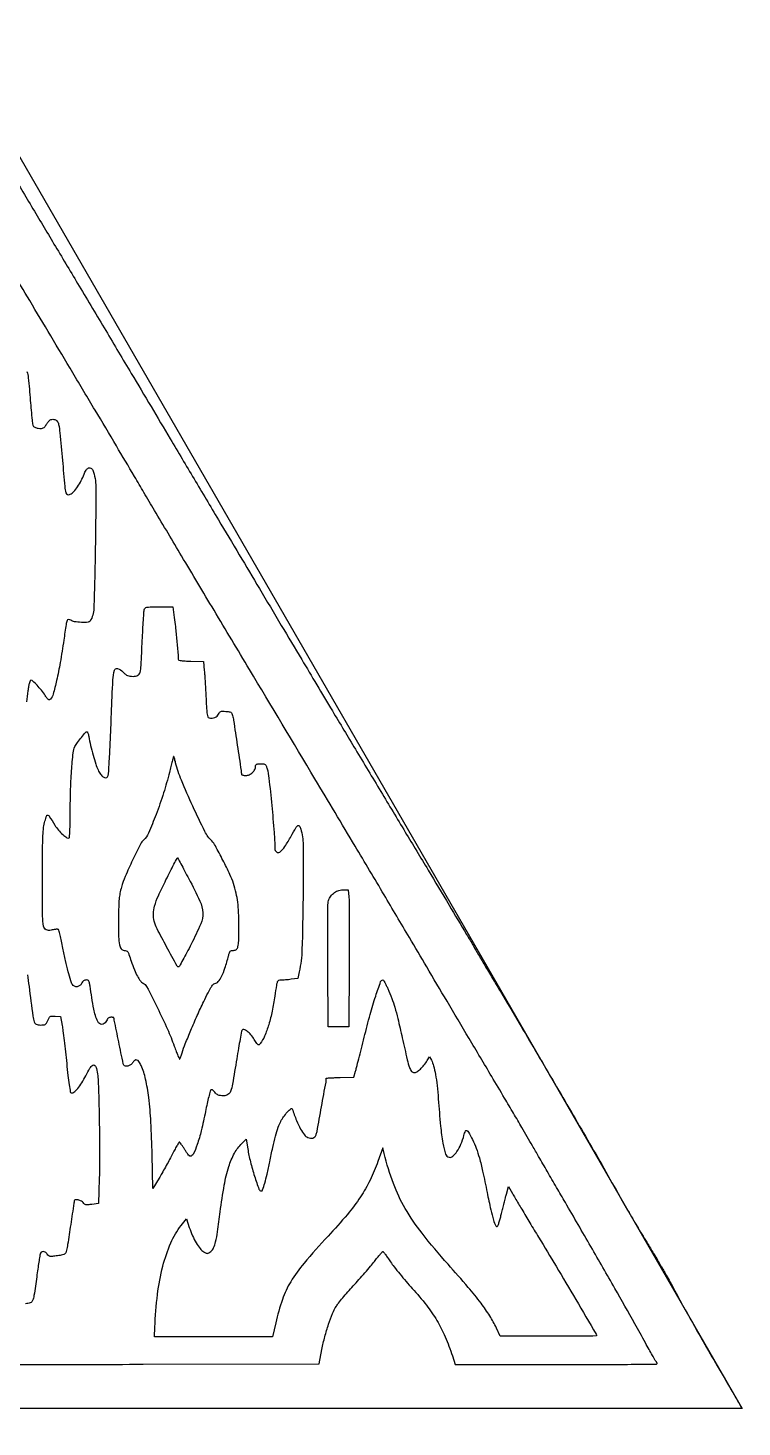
# Model space of a CAD drawing. Header units: millimetres. Extents: x 7 to 202, y 10 to 284.
# Drawn here: x 127.35 to 147.5, y 56.5 to 96 of the extents above; entities that cross this region are included whole.
import ezdxf

# ---------------------------------------------------------------- set-up
doc = ezdxf.new("R2010")
doc.units = ezdxf.units.MM
doc.layers.add('CUT', color=1, linetype='Continuous')
doc.layers.add('ENGRAVE', color=7, linetype='Continuous')

msp = doc.modelspace()

# ---------------------------------------------------------------- linework, layer by layer
at = {"layer": 'CUT'}
msp.add_lwpolyline([(102.5, 57.029), (125, 96), (147.5, 57.029)], close=True, dxfattribs=at)
at = {"layer": 'ENGRAVE', "extrusion": (0, 0, -1)}
for points in [[(-109.109, 57.034, 0.000001), (-102.507, 57.039, 0.413999)], [(-124.957, 92.351, -0.000004), (-124.605, 91.766, -0.000121)], [(-126.844, 91.978, -0.000228), (-127.489, 90.897, -0.000241), (-128.123, 89.835, 0.000168), (-128.793, 88.715, 0.000118), (-129.545, 87.455, 0.000119), (-130.264, 86.249, 0.000252), (-130.821, 85.313, -0.000073), (-131.365, 84.4, -0.000039), (-132.036, 83.271, -0.000039), (-132.722, 82.118, -0.000061), (-133.313, 81.127, 0.000005), (-133.882, 80.172, 0.000004), (-134.499, 79.135, 0.000004), (-135.075, 78.17, 0.000009), (-135.498, 77.459, -0.000662), (-135.941, 76.718, -0.000222), (-136.589, 75.638, -0.000221), (-137.307, 74.443, -0.000252), (-137.995, 73.3, 0.000367), (-138.642, 72.227, 0.000474), (-139.233, 71.24, 0.000359), (-139.728, 70.411, 0.004174), (-139.919, 70.086, -0.002371), (-140.064, 69.837, -0.000953), (-140.264, 69.497, -0.000943), (-140.48, 69.133, -0.001194), (-140.682, 68.796, 0.00282), (-141.211, 67.908, 0.000557), (-142.149, 66.309, 0.000517), (-143.083, 64.71, 0.003467), (-143.541, 63.911, -0.000712), (-144.005, 63.092, -0.002409), (-144.311, 62.559, -0.003301), (-144.567, 62.124, -0.002639), (-144.848, 61.66, 0.002671), (-145.025, 61.369, 0.0024), (-145.204, 61.066, 0.002405), (-145.362, 60.792, 0.00757), (-145.465, 60.606, -0.003094), (-145.746, 60.086, -0.002481), (-146.055, 59.529, -0.002227), (-146.403, 58.917, -0.001544), (-146.802, 58.227, 0.000051), (-147.021, 57.85, 0.000072), (-147.217, 57.513, 0.000042), (-147.382, 57.229, 0.000965), (-147.43, 57.147), (-147.498, 57.029), (-124.999, 57.029, 0.000068), (-116.372, 57.03, 0.000114)], [(-122.927, 91.745, 0.000045), (-124.837, 94.927, 0.050799)], [(-125.493, 91.496, -0.000037), (-124.973, 92.359, -0.518533)], [(-126.351, 58.274, -0.002986), (-127.489, 58.268, -0.000221), (-130.6, 58.273), (-135.564, 58.282), (-135.645, 58.695, 0.015835), (-135.727, 59.052, 0.016049), (-135.831, 59.402, 0.016842), (-135.944, 59.706, 0.042755), (-136.052, 59.915, 0.028561), (-136.112, 60, 0.005531), (-136.232, 60.147, 0.005866), (-136.376, 60.315, 0.005389), (-136.528, 60.484, -0.004403), (-136.688, 60.663, -0.003501), (-136.859, 60.858, -0.00354), (-137.014, 61.042, -0.008872), (-137.124, 61.178, 0.004629), (-137.209, 61.286, 0.007326), (-137.284, 61.377, 0.002577), (-137.35, 61.453, 0.231538), (-137.364, 61.459, 0.219738), (-137.377, 61.452, 0.002546), (-137.436, 61.372, 0.007165), (-137.504, 61.278, 0.004545), (-137.581, 61.166, -0.017222), (-137.684, 61.023, -0.006104), (-137.842, 60.825, -0.00605), (-138.02, 60.611, -0.007083), (-138.195, 60.414, 0.018937), (-138.594, 59.939, 0.031326), (-138.889, 59.507, 0.03241), (-139.12, 59.052, 0.022147), (-139.326, 58.509), (-139.407, 58.264), (-142.255, 58.264, -0.000956), (-143.347, 58.266, -0.001594), (-144.266, 58.272, -0.000103), (-145.091, 58.281, -0.411109), (-145.103, 58.293, -0.082622), (-145.101, 58.306, -0.034937), (-145.093, 58.323, -0.033357), (-145.083, 58.341, -0.03719), (-145.071, 58.356, 0.058075), (-145.05, 58.384, 0.001346), (-144.97, 58.525, 0.002975), (-144.878, 58.691, 0.002011), (-144.774, 58.881, -0.005214), (-144.479, 59.416, -0.000915), (-143.911, 60.415, -0.000981), (-143.234, 61.595, -0.000833), (-142.515, 62.84, 0.000076), (-142.267, 63.266, 0.000063), (-142.003, 63.721, 0.000063), (-141.761, 64.14, 0.000169), (-141.588, 64.438, -0.000562), (-141.288, 64.956, -0.001163), (-141.052, 65.359, -0.001045), (-140.799, 65.788, -0.000371), (-140.436, 66.399, 0.000253), (-139.796, 67.475, 0.000274), (-139.175, 68.522, 0.000292), (-138.602, 69.49, 0.00046), (-138.112, 70.322, -0.000862), (-137.399, 71.529, -0.000585), (-136.583, 72.901, -0.000366), (-135.448, 74.801, -0.000092), (-133.599, 77.891, 0.000216), (-132.6, 79.56, 0.000279), (-131.685, 81.094, 0.000211), (-130.919, 82.381, 0.002463), (-130.622, 82.885, -0.001941), (-130.356, 83.339, -0.00033), (-129.844, 84.202, -0.00036), (-129.241, 85.214, -0.000321), (-128.614, 86.266, 0.000083), (-127.99, 87.311, 0.000097), (-127.398, 88.303, 0.000085), (-126.897, 89.142, 0.000591)], [(-127.32, 86.301, 0.06365), (-127.359, 86.125, 0.002671), (-127.415, 85.485, -0.001543), (-127.463, 84.926, -0.047186), (-127.489, 84.788, -0.20733), (-127.539, 84.727, -0.095495), (-127.639, 84.698, -0.026905), (-127.728, 84.694, -0.117516), (-127.779, 84.707, -0.106626), (-127.821, 84.742, -0.020218), (-127.88, 84.823, 0.021271), (-127.934, 84.897, 0.084643), (-127.976, 84.935, 0.112612), (-128.021, 84.951, 0.053246), (-128.083, 84.951, 0.202778), (-128.166, 84.906, 0.118049), (-128.215, 84.803, 0.026938), (-128.249, 84.57, 0.001316), (-128.321, 83.793, -0.000961), (-128.389, 83.052, -0.033466), (-128.417, 82.879, -0.265577), (-128.464, 82.828, -0.198162), (-128.543, 82.835, -0.091238), (-128.64, 82.91, -0.033091), (-128.749, 83.049, -0.031239), (-128.851, 83.221, -0.030842), (-128.931, 83.406, 0.059752), (-128.988, 83.519, 0.14184), (-129.059, 83.579, 0.246176), (-129.126, 83.574, 0.164637), (-129.176, 83.515, 0.093513), (-129.264, 83.045, 0.003942), (-129.249, 81.343, 0.003055), (-129.209, 79.606, 0.131918), (-129.104, 79.257, 0.2478), (-129.043, 79.221, 0.021251), (-128.855, 79.22, 0.026411), (-128.665, 79.238, 0.109186), (-128.558, 79.279, -0.139269), (-128.492, 79.299, -0.324551), (-128.452, 79.271, -0.048213), (-128.425, 79.162, -0.001629), (-128.36, 78.72, 0.006976), (-128.259, 78.086, 0.013152), (-128.158, 77.578, 0.011915), (-128.06, 77.192, 0.121039), (-127.98, 77.048, 0.162107), (-127.953, 77.034, 0.201178), (-127.925, 77.04, 0.078981), (-127.891, 77.074, 0.013), (-127.837, 77.15, -0.020698), (-127.727, 77.302, -0.020124), (-127.604, 77.446, -0.014742), (-127.489, 77.563, -0.193348), (-127.433, 77.586, -0.296496), (-127.41, 77.571, -0.033766), (-127.388, 77.51, -0.026995), (-127.366, 77.418, -0.010067), (-127.346, 77.286, -0.003637), (-127.306, 76.972, -0.001406)], [(-127.335, 69.272, 0.001129), (-127.378, 68.942, -0.000712), (-127.488, 68.1, -0.037238), (-127.521, 67.94, -0.224884), (-127.578, 67.875, -0.101948), (-127.691, 67.852, -0.019331), (-127.79, 67.856, -0.115077), (-127.838, 67.871, -0.132048), (-127.872, 67.906, -0.028572), (-127.909, 67.981, 0.025449), (-127.945, 68.058, 0.139585), (-127.977, 68.09, 0.12827), (-128.022, 68.102, 0.020171), (-128.116, 68.099), (-128.269, 68.088), (-128.314, 67.834, 0.012064), (-128.336, 67.688, 0.002191), (-128.37, 67.415, 0.002358), (-128.406, 67.096, 0.002137), (-128.441, 66.765, -0.00366), (-128.478, 66.425, -0.008074), (-128.512, 66.166, -0.00341), (-128.544, 65.961, -0.27951), (-128.564, 65.938, -0.255582), (-128.641, 65.952, -0.044477), (-128.752, 66.059, -0.038939), (-128.87, 66.221, -0.026286), (-128.981, 66.421, 0.019484), (-129.092, 66.629, 0.111869), (-129.176, 66.72, 0.373005), (-129.239, 66.712, 0.133904), (-129.283, 66.626, 0.042825), (-129.333, 66.215, 0.004129), (-129.36, 65.207, 0.005735), (-129.369, 64.118, 0.00845), (-129.349, 63.162), (-129.335, 62.812), (-129.147, 62.787, 0.012561), (-129.039, 62.776, 0.072398), (-128.982, 62.779, 0.124645), (-128.944, 62.798, 0.070415), (-128.909, 62.838, -0.143366), (-128.855, 62.883, -0.056026), (-128.762, 62.912, -0.065333), (-128.678, 62.917, -0.393927), (-128.65, 62.888, 0.037489), (-128.645, 62.818, 0.000253), (-128.554, 62.22, 0.000592), (-128.468, 61.654, 0.014204), (-128.439, 61.496, 0.040854), (-128.415, 61.419, 0.162381), (-128.384, 61.382, 0.094177), (-128.327, 61.36, 0.008966), (-128.179, 61.336, 0.00785), (-128.037, 61.318, 0.067303), (-127.974, 61.319, 0.137693), (-127.933, 61.338, 0.069899), (-127.894, 61.381, -0.09414), (-127.838, 61.438, -0.157354), (-127.775, 61.458, -0.194529), (-127.721, 61.435, -0.145011), (-127.69, 61.378, -0.015004), (-127.68, 61.323, -0.000924), (-127.655, 61.158, -0.001372), (-127.626, 60.962, -0.001016), (-127.596, 60.744, 0.002448), (-127.519, 60.215, 0.061455), (-127.48, 60.073, 0.211894), (-127.414, 60.01, 0.070837), (-127.28, 59.983, 0.015161)], [(-124.034, 39.973, -0.000005), (-122.806, 40.313, -0.000005), (-121.59, 40.65, -0.000008)]]:
    msp.add_lwpolyline(points, format="xyb", dxfattribs=at)
for points in [[(-131.479, 79.356, 0.007064), (-131.51, 79.099, 0.002118), (-131.549, 78.706, 0.001318), (-131.586, 78.31, 0.021833), (-131.592, 78.177, -0.334448), (-131.608, 78.156, -0.031103), (-131.676, 78.141, -0.023679), (-131.783, 78.13, -0.007138), (-131.946, 78.123), (-132.3, 78.112), (-132.325, 77.858, 0.006925), (-132.337, 77.725, 0.002059), (-132.35, 77.522, 0.002065), (-132.363, 77.293, 0.002229), (-132.374, 77.07, -0.003352), (-132.39, 76.774, -0.023514), (-132.405, 76.631, -0.051068), (-132.425, 76.552, -0.257859), (-132.458, 76.524, -0.066739), (-132.543, 76.518, -0.078368), (-132.622, 76.535, -0.086265), (-132.686, 76.574, -0.106515), (-132.727, 76.63, 0.059707), (-132.756, 76.676, 0.136654), (-132.789, 76.701, 0.090078), (-132.838, 76.71, 0.017028), (-132.931, 76.707, 0.018068), (-133.026, 76.697, 0.104943), (-133.073, 76.68, 0.144392), (-133.101, 76.648, 0.045068), (-133.123, 76.587, 0.027468), (-133.151, 76.454, 0.000517), (-133.257, 75.75, 0.000398), (-133.364, 75.035, 0.036783), (-133.372, 74.93, -0.294416), (-133.38, 74.917, -0.044501), (-133.408, 74.907, -0.038059), (-133.448, 74.9, -0.023866), (-133.496, 74.898, -0.106643), (-133.594, 74.919, -0.082859), (-133.684, 74.98, -0.084637), (-133.749, 75.065, -0.119922), (-133.771, 75.157, 0.110963), (-133.779, 75.191, 0.173689), (-133.8, 75.212, 0.09213), (-133.84, 75.222, 0.018346), (-133.915, 75.225, 0.023357), (-134.001, 75.221, 0.138051), (-134.043, 75.205, 0.13991), (-134.07, 75.169, 0.02422), (-134.097, 75.089, 0.041881), (-134.149, 74.823, 0.002803), (-134.228, 74.051, 0.004117), (-134.296, 73.288, 0.017873), (-134.317, 72.834, -0.224928), (-134.364, 72.737, -0.343831), (-134.453, 72.736, -0.083527), (-134.599, 72.891, -0.022431), (-134.775, 73.182, 0.004889), (-134.91, 73.422, 0.103338), (-134.964, 73.483, 0.446265), (-135.005, 73.475, 0.055736), (-135.046, 73.383, 0.076229), (-135.115, 72.943, 0.003633), (-135.111, 71.446, 0.004979), (-135.082, 69.984, 0.045335), (-135.005, 69.352), (-134.966, 69.169), (-134.777, 69.142, 0.007825), (-134.698, 69.132, 0.006967), (-134.615, 69.123, 0.007008), (-134.54, 69.118, 0.021357), (-134.489, 69.117, -0.104206), (-134.422, 69.105, -0.207112), (-134.385, 69.068, -0.054384), (-134.361, 68.978, -0.002572), (-134.316, 68.669, 0.017628), (-134.242, 68.247, 0.021745), (-134.142, 67.861, 0.023782), (-134.026, 67.539, 0.062765), (-133.905, 67.327, 0.078056), (-133.871, 67.294, 0.31675), (-133.843, 67.294, 0.096436), (-133.81, 67.327, 0.005952), (-133.735, 67.446, -0.040609), (-133.641, 67.574, -0.05242), (-133.535, 67.674, -0.071845), (-133.442, 67.725, -0.358723), (-133.39, 67.707, -0.092138), (-133.379, 67.678, -0.000907), (-133.337, 67.455, -0.002949), (-133.291, 67.198, -0.001903), (-133.241, 66.899, 0.00206), (-133.121, 66.186, 0.042972), (-133.066, 65.977, 0.176696), (-132.992, 65.888, 0.132821), (-132.868, 65.855, 0.024155), (-132.778, 65.859, 0.072475), (-132.719, 65.873, 0.084943), (-132.671, 65.903, 0.042086), (-132.622, 65.954, -0.026631), (-132.585, 65.996, -0.070188), (-132.554, 66.02, -0.122668), (-132.528, 66.026, -0.211397), (-132.508, 66.018, -0.126564), (-132.491, 65.987, -0.002929), (-132.45, 65.825, -0.006332), (-132.405, 65.632, -0.004228), (-132.359, 65.411, 0.009841), (-132.239, 64.868, 0.023905), (-132.123, 64.475, 0.026043), (-132.015, 64.207, 0.291229), (-131.922, 64.148, 0.217587), (-131.903, 64.156, 0.012936), (-131.862, 64.206, 0.017557), (-131.815, 64.27, 0.011901), (-131.767, 64.346, -0.007999), (-131.719, 64.422, -0.012209), (-131.675, 64.487, -0.006809), (-131.636, 64.539, -0.222403), (-131.623, 64.546, -0.275967), (-131.609, 64.539, -0.002735), (-131.55, 64.439, -0.007918), (-131.484, 64.321, -0.004932), (-131.411, 64.181, 0.004449), (-131.326, 64.019, 0.003032), (-131.227, 63.838, 0.003055), (-131.129, 63.663, 0.006147), (-131.05, 63.527), (-130.877, 63.24), (-130.854, 64.193, -0.007472), (-130.818, 65.113, -0.017237), (-130.756, 65.803, -0.022728), (-130.667, 66.325, -0.050617), (-130.542, 66.708, -0.040181), (-130.482, 66.82, -0.17802), (-130.423, 66.864, -0.248655), (-130.363, 66.852, -0.076372), (-130.299, 66.781, 0.10309), (-130.245, 66.726, 0.084136), (-130.169, 66.693, 0.098815), (-130.097, 66.69, 0.220298), (-130.053, 66.719, 0.087399), (-130.038, 66.757, 0.000178), (-129.909, 67.379, 0.000298), (-129.783, 67.989, 0.050783), (-129.776, 68.056, -0.338226), (-129.772, 68.061, -0.024295), (-129.751, 68.066, -0.02622), (-129.724, 68.069, -0.016049), (-129.692, 68.07, -0.089148), (-129.65, 68.062, -0.091551), (-129.613, 68.041, -0.070339), (-129.58, 68.002, -0.031033), (-129.547, 67.943, 0.293867), (-129.431, 67.871, 0.29213), (-129.317, 67.947, 0.058037), (-129.207, 68.302, 0.011937), (-129.101, 68.951, -0.014483), (-129.085, 69.047, -0.091867), (-129.067, 69.093, -0.170705), (-129.039, 69.116, -0.083521), (-128.993, 69.123, -0.07955), (-128.953, 69.117, -0.081798), (-128.917, 69.098, -0.072515), (-128.886, 69.067, -0.046656), (-128.86, 69.023, 0.125104), (-128.809, 68.963, 0.124453), (-128.736, 68.934, 0.132128), (-128.66, 68.944, 0.149472), (-128.605, 68.991, 0.072139), (-128.554, 69.1, 0.008671), (-128.482, 69.357, 0.009998), (-128.406, 69.671, 0.007466), (-128.335, 70.021, -0.006838), (-128.295, 70.22, -0.01063), (-128.254, 70.39, -0.005139), (-128.216, 70.531, -0.236197), (-128.196, 70.553, -0.105519), (-128.171, 70.557, -0.017572), (-128.122, 70.553, -0.018593), (-128.063, 70.543, -0.015521), (-128.003, 70.529, 0.178177), (-127.862, 70.542, 0.24511), (-127.787, 70.641, 0.03977), (-127.763, 70.921, 0.001461), (-127.76, 71.985, 0.001199), (-127.762, 72.809, 0.009118), (-127.771, 73.197, 0.01955), (-127.79, 73.434, 0.044974), (-127.827, 73.608, 0.011485), (-127.88, 73.765, 0.423976), (-127.911, 73.779, 0.158816), (-127.95, 73.747, 0.002479), (-128.105, 73.498, -0.037258), (-128.208, 73.355, -0.036848), (-128.332, 73.23, -0.03541), (-128.448, 73.141, -0.291348), (-128.511, 73.14, -0.24478), (-128.523, 73.161, -0.002428), (-128.532, 73.337, -0.007218), (-128.539, 73.543, -0.004533), (-128.541, 73.783, 0.007625), (-128.551, 74.432, 0.009648), (-128.581, 75.032, 0.006972), (-128.623, 75.535, 0.094818), (-128.675, 75.711, 0.03552), (-128.746, 75.827, 0.014668), (-128.856, 75.973, 0.007417), (-128.973, 76.114, 0.219699), (-129.014, 76.133, 0.280891), (-129.026, 76.126, 0.028072), (-129.04, 76.093, 0.028788), (-129.054, 76.049, 0.018664), (-129.065, 75.997, -0.013933), (-129.117, 75.744, -0.010584), (-129.187, 75.47, -0.010488), (-129.262, 75.22, -0.03131), (-129.328, 75.054, -0.041575), (-129.398, 74.933, -0.085524), (-129.474, 74.854, -0.159959), (-129.543, 74.833, -0.257325), (-129.595, 74.862, -0.120386), (-129.62, 74.94, -0.003191), (-129.645, 75.304, -0.004778), (-129.672, 75.821, -0.001293), (-129.704, 76.641, 0.002469), (-129.745, 77.596, 0.055634), (-129.788, 77.868, 0.427311), (-129.879, 77.916, 0.122365), (-130.03, 77.822, -0.02461), (-130.104, 77.753, -0.073489), (-130.162, 77.717, -0.075482), (-130.227, 77.7, -0.02696), (-130.323, 77.695, -0.12323), (-130.447, 77.726, -0.212188), (-130.511, 77.808, -0.04742), (-130.54, 78.001, -0.001937), (-130.575, 78.707, 0.001729), (-130.591, 79.014, 0.002478), (-130.607, 79.286, 0.001331), (-130.622, 79.516, 0.038335), (-130.631, 79.574, 0.1417), (-130.656, 79.62, 0.14871), (-130.702, 79.645, 0.045359), (-130.794, 79.654, 0.003447), (-131.044, 79.656), (-131.439, 79.656)], [(-131.339, 74.985, 0.01679), (-131.175, 74.404, 0.014056), (-130.964, 73.798, 0.01028), (-130.748, 73.266, 0.11396), (-130.614, 73.082, -0.100694), (-130.52, 72.961, -0.004973), (-130.3, 72.504, -0.008468), (-130.096, 72.048, -0.030233), (-129.988, 71.747, -0.020999), (-129.945, 71.571, -0.026639), (-129.921, 71.406, -0.018034), (-129.909, 71.195, -0.004444), (-129.905, 70.848, -0.004961), (-129.908, 70.345, -0.039695), (-129.931, 70.114, -0.115506), (-129.979, 70.001, -0.238113), (-130.063, 69.959, 0.094617), (-130.124, 69.947, 0.152699), (-130.164, 69.914, 0.062047), (-130.2, 69.842, 0.006225), (-130.262, 69.659, -0.014797), (-130.351, 69.413, -0.030373), (-130.437, 69.227, -0.038591), (-130.52, 69.097, -0.126748), (-130.6, 69.034, 0.17193), (-130.698, 68.942, 0.00366), (-131.001, 68.338, 0.009246), (-131.286, 67.733, 0.020085), (-131.476, 67.256, -0.006479), (-131.532, 67.107, -0.011808), (-131.581, 66.986, -0.007299), (-131.624, 66.893, -0.604188), (-131.636, 66.893, -0.039106), (-131.646, 66.914, -0.005218), (-131.663, 66.959, -0.006011), (-131.682, 67.013, -0.005019), (-131.701, 67.071, 0.01851), (-131.789, 67.322, 0.005353), (-131.945, 67.704, 0.005459), (-132.127, 68.122, 0.006486), (-132.308, 68.513, 0.00522), (-132.43, 68.761, 0.021413), (-132.511, 68.907, 0.032495), (-132.573, 68.994, 0.188148), (-132.622, 69.022, -0.184943), (-132.721, 69.077, -0.05919), (-132.815, 69.222, -0.038671), (-132.909, 69.456, -0.013549), (-133.008, 69.804, 0.018716), (-133.034, 69.891, 0.105758), (-133.058, 69.933, 0.153543), (-133.093, 69.952, 0.053829), (-133.151, 69.959, -0.176984), (-133.231, 69.988, -0.166536), (-133.276, 70.063, -0.048193), (-133.295, 70.227, -0.004117), (-133.299, 70.651, -0.009655), (-133.292, 71.033, -0.021937), (-133.268, 71.321, -0.025787), (-133.223, 71.575, -0.019729), (-133.148, 71.847, -0.033339), (-133.049, 72.1, -0.007862), (-132.849, 72.506, -0.005678), (-132.637, 72.911, -0.07275), (-132.535, 73.047, 0.08071), (-132.344, 73.312, 0.0077), (-131.999, 74.031, 0.010197), (-131.678, 74.765, 0.036458), (-131.517, 75.252, -0.007063), (-131.498, 75.324, -0.012583), (-131.48, 75.382, -0.007313), (-131.464, 75.428, -0.5471), (-131.458, 75.429, -0.131355), (-131.451, 75.418, -0.000681), (-131.418, 75.294, -0.002968), (-131.381, 75.152, -0.00187)], [(-131.887, 71.983, 0.013514), (-132.203, 71.349, 0.099467), (-132.282, 71.022, 0.110306), (-132.223, 70.705, 0.018284), (-131.958, 70.138, 0.002935), (-131.832, 69.895, 0.004665), (-131.72, 69.689, 0.001236), (-131.622, 69.511, 0.188401), (-131.604, 69.497, 0.361606), (-131.557, 69.515, 0.001399), (-131.261, 70.062, 0.004846), (-130.995, 70.568, 0.054007), (-130.913, 70.781, 0.072216), (-130.889, 70.991, 0.061494), (-130.923, 71.211, 0.03772), (-131.029, 71.499, 0.00942), (-131.244, 71.951, 0.001108), (-131.365, 72.19, 0.001835), (-131.467, 72.391, 0.000147), (-131.56, 72.57, 0.300872), (-131.565, 72.573, 0.254118), (-131.57, 72.57, 0.000145), (-131.663, 72.399, 0.001742), (-131.767, 72.209, 0.001056)], [(-136.403, 71.475, 0.026829), (-136.412, 71.34, 0.000987), (-136.416, 70.828, 0.001796), (-136.418, 70.223, 0.00126), (-136.415, 69.541), (-136.404, 67.798), (-136.114, 67.798), (-135.823, 67.798), (-135.813, 69.505, 0.001239), (-135.81, 70.168, 0.001861), (-135.812, 70.746, 0.000742), (-135.816, 71.242, 0.042083), (-135.824, 71.334, 0.094648), (-135.873, 71.461, 0.082255), (-135.967, 71.569, 0.081585), (-136.092, 71.641, 0.090728), (-136.228, 71.666), (-136.381, 71.666)], [(-137.503, 68.878, 0.013778), (-137.617, 68.603, 0.019727), (-137.701, 68.353, 0.01333), (-137.786, 68.034, 0.003034), (-137.911, 67.489, -0.001955), (-138.052, 66.872, -0.025782), (-138.116, 66.648, -0.086875), (-138.174, 66.544, -0.22698), (-138.249, 66.508, -0.14723), (-138.324, 66.531, -0.040555), (-138.422, 66.608, -0.036953), (-138.525, 66.718, -0.030058), (-138.618, 66.85), (-138.684, 66.956), (-138.733, 66.862, 0.056423), (-138.797, 66.699, 0.020242), (-138.85, 66.456, 0.016906), (-138.895, 66.145, 0.009413), (-138.929, 65.764, -0.006073), (-138.993, 64.999, -0.021734), (-139.061, 64.514, -0.028543), (-139.136, 64.204, -0.2779), (-139.232, 64.117, -0.232978), (-139.337, 64.146, -0.062155), (-139.455, 64.28, -0.049555), (-139.567, 64.485, -0.033587), (-139.654, 64.737, 0.030088), (-139.695, 64.861, 0.437028), (-139.734, 64.875, 0.154927), (-139.782, 64.829, 0.006767), (-139.892, 64.618, 0.027151), (-139.999, 64.373, 0.02178), (-140.088, 64.098, 0.0142), (-140.181, 63.723, 0.003856), (-140.306, 63.125, -0.004866), (-140.41, 62.635, -0.020506), (-140.487, 62.344, -0.035241), (-140.55, 62.182, -0.519087), (-140.601, 62.173, -0.114236), (-140.618, 62.201, -0.007288), (-140.649, 62.294, -0.010378), (-140.681, 62.407, -0.007521), (-140.713, 62.534, 0.002452), (-140.746, 62.674, 0.001875), (-140.784, 62.827, 0.001895), (-140.821, 62.97, 0.004474), (-140.85, 63.076), (-140.91, 63.294), (-141.021, 63.094, -0.007846), (-141.094, 62.967, -0.000691), (-141.284, 62.649, -0.000905), (-141.511, 62.27, -0.000704), (-141.76, 61.859, 0.002114), (-142.253, 61.04, 0.001425), (-142.809, 60.102, 0.000117), (-143.384, 59.125, 0.13362), (-143.396, 59.08, 0.410428), (-143.389, 59.073, 0.00015), (-142.997, 59.068, 0.001929), (-142.558, 59.064, 0.001156), (-142.037, 59.063), (-140.679, 59.063), (-140.57, 59.296, -0.030717), (-140.383, 59.639, -0.022155), (-140.135, 59.997, -0.015064), (-139.773, 60.445, -0.004676), (-139.203, 61.097, 0.015095), (-138.469, 61.972, 0.036057), (-137.993, 62.674, 0.041688), (-137.664, 63.373, 0.02749), (-137.4, 64.22), (-137.359, 64.384), (-137.225, 64.002, 0.02816), (-137.002, 63.469, 0.034007), (-136.733, 62.999, 0.028161), (-136.363, 62.505, 0.012159), (-135.817, 61.889, -0.010979), (-135.14, 61.127, -0.040557), (-134.764, 60.605, -0.05256), (-134.529, 60.102, -0.028474), (-134.343, 59.444), (-134.254, 59.045), (-132.587, 59.045), (-130.92, 59.045), (-130.93, 59.317, 0.021633), (-131.004, 60.245, 0.032431), (-131.155, 61.043, 0.037912), (-131.378, 61.698, 0.066321), (-131.671, 62.19), (-131.821, 62.38), (-131.902, 62.139, -0.022595), (-131.993, 61.903, -0.029442), (-132.099, 61.698, -0.032782), (-132.208, 61.538, -0.094176), (-132.308, 61.45, -0.018369), (-132.377, 61.413, -0.12523), (-132.414, 61.405, -0.13477), (-132.45, 61.417, -0.022512), (-132.508, 61.459, -0.120671), (-132.588, 61.56, -0.047745), (-132.645, 61.728, -0.023298), (-132.699, 62.014, -0.003726), (-132.774, 62.579, 0.012342), (-132.888, 63.33, 0.033342), (-133.016, 63.854, 0.047432), (-133.177, 64.231, 0.076082), (-133.388, 64.508), (-133.509, 64.626), (-133.551, 64.36, -0.021981), (-133.627, 63.987, -0.016502), (-133.742, 63.584, -0.008027), (-133.868, 63.214, -0.316943), (-133.935, 63.167, -0.32313), (-133.972, 63.194, -0.010109), (-134.031, 63.384, -0.014347), (-134.097, 63.642, -0.006074), (-134.172, 63.992, 0.005828), (-134.258, 64.393, 0.010745), (-134.338, 64.717, 0.012723), (-134.413, 64.969, 0.039841), (-134.481, 65.131, 0.039566), (-134.56, 65.258, 0.026744), (-134.668, 65.391, 0.022534), (-134.772, 65.494, 0.538153), (-134.805, 65.486, -0.012471), (-134.929, 65.156, -0.027931), (-135.044, 64.915, -0.03562), (-135.149, 64.75, -0.141903), (-135.244, 64.679, -0.055124), (-135.326, 64.657, -0.108421), (-135.393, 64.662, -0.130668), (-135.444, 64.693, -0.100812), (-135.478, 64.747, -0.0455), (-135.506, 64.845, -0.000473), (-135.633, 65.545, -0.000484), (-135.76, 66.243, -0.044434), (-135.769, 66.347, 0.394831), (-135.774, 66.353, 0.001216), (-135.883, 66.36, 0.005504), (-136.008, 66.366, 0.003307), (-136.157, 66.371), (-136.546, 66.381), (-136.593, 66.545, -0.006924), (-136.621, 66.648, -0.0007), (-136.685, 66.895, -0.000877), (-136.759, 67.189, -0.000698), (-136.839, 67.507, 0.00625), (-137.007, 68.151, 0.011704), (-137.162, 68.668, 0.005986), (-137.302, 69.078, 0.318004), (-137.366, 69.123, 0.26341), (-137.381, 69.115, 0.007767), (-137.417, 69.051, 0.013643), (-137.459, 68.972, 0.008754)]]:
    msp.add_lwpolyline(points, format="xyb", close=True, dxfattribs=at)

doc.saveas('drawing.dxf')
